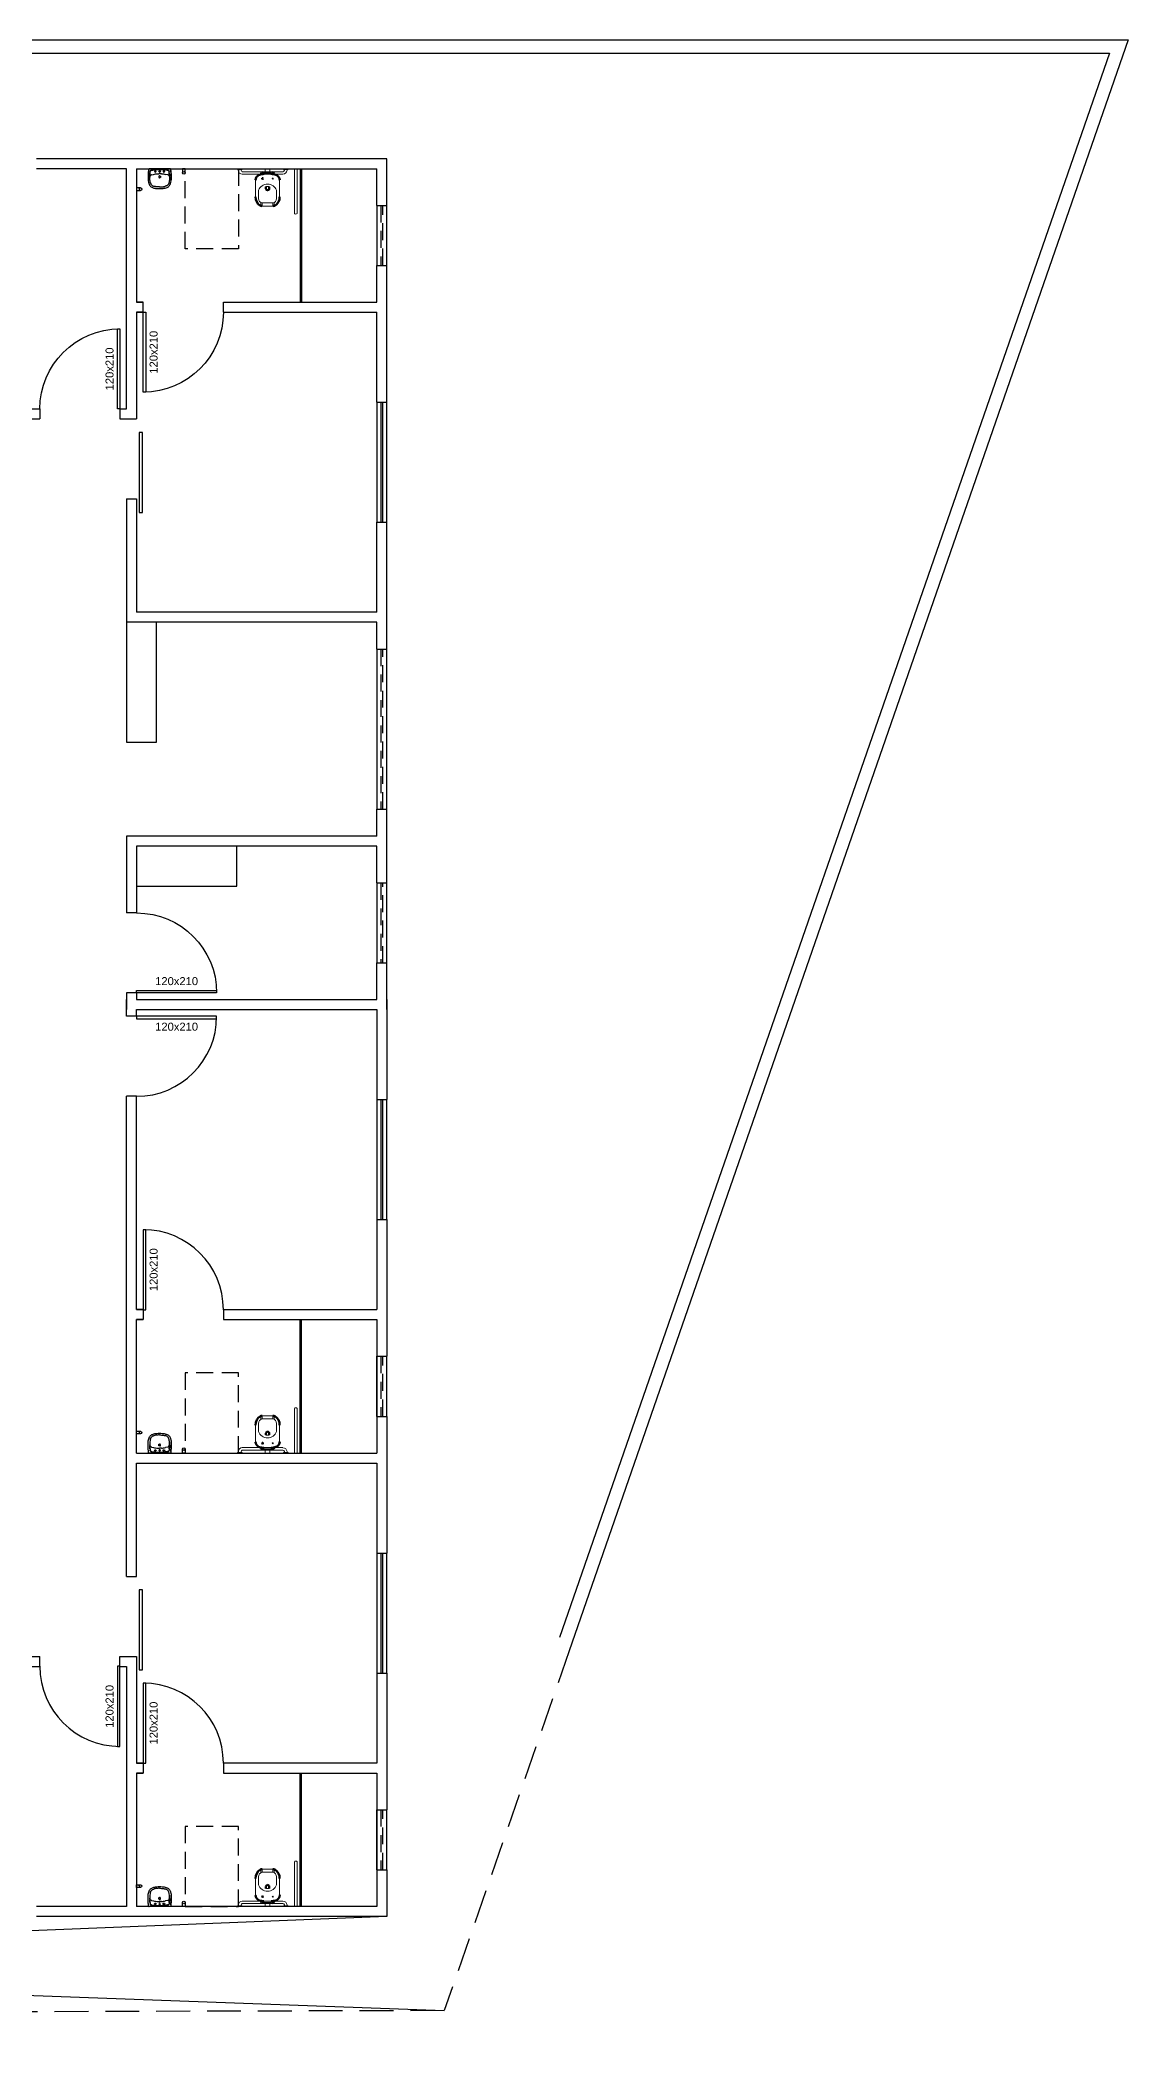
# Model space of a CAD drawing. Header units: centimetres. Extents: x 30244 to 591333, y -111940 to 104227.
# Drawn here: x 520467 to 522098, y 37407 to 40397 of the extents above; entities that cross this region are included whole.
import ezdxf
from ezdxf.enums import TextEntityAlignment as Align

# ---------------------------------------------------------------- set-up
doc = ezdxf.new("R2010")
doc.units = ezdxf.units.CM
doc.header["$LTSCALE"] = 4
doc.linetypes.add('DASHED2', pattern=[9.525, 6.35, -3.175])
doc.linetypes.add('HIDDENX2', pattern=[19.05, 12.7, -6.35])
for name, color, linetype in [('0.1', 1, 'Continuous'), ('0.2', 2, 'Continuous'), ('0.4', 4, 'Continuous'), ('0.6', 6, 'Continuous'), ('02-CONT', 2, 'Continuous'), ('08', 8, 'Continuous'), ('PDF1_PH - Metal', 253, 'Continuous'), ('PROJEÇÕES', 1, 'DASHED2')]:
    doc.layers.add(name, color=color, linetype=linetype)
doc.layers.add('PDF1_PH - Alv Construir', color=6, linetype='Continuous', lineweight=40)
doc.styles.add('2mm 1-50', font='arial.ttf', dxfattribs={"height": 0.1})

# ---------------------------------------------------------------- blocks, each defined once
blk = doc.blocks.new('1_00e')
blk.add_lwpolyline([(-28.4, -52.3), (-25.4, -52.3), (-25.4, 47.7), (-28.4, 47.7)], close=True)
at = {"color": 1}
blk.add_arc((-28.4, -52.3), 100, 0, 90, dxfattribs=at)
blk = doc.blocks.new('Barra 3')
at = {"layer": 'PDF1_PH - Metal', "lineweight": 9}
for points in [[(19245.1, 25719.8), (19252, 25719.8), (19252, 25719), (19245.1, 25719)], [(19315, 25719.8), (19321.9, 25719.8), (19321.9, 25719), (19315, 25719)]]:
    blk.add_lwpolyline(points, close=True, dxfattribs=at)
for points in [[(19246.4, 25717.7), (19246.4, 25719)], [(19250.7, 25717.7), (19250.7, 25719)], [(19252.9, 25715.5), (19314.6, 25715.5)], [(19316.3, 25717.7), (19316.3, 25719)], [(19320.6, 25717.7), (19320.6, 25719)], [(19252.9, 25711.7), (19314.6, 25711.7)]]:
    blk.add_lwpolyline(points, dxfattribs=at)
for centre, radius, start, end in [((19253.4, 25718.8), 7.08, 188.6936, 267.1299), ((19253, 25717.8), 2.3, 183.7735, 266.2236), ((19314.4, 25717.9), 6.22, 270.0361, 357.9477), ((19314, 25717.8), 2.29, 284.5016, 358.1815)]:
    blk.add_arc(centre, radius, start, end, dxfattribs=at)
blk = doc.blocks.new('bacia sanit')
at = {"layer": 'PDF1_PH - Metal', "lineweight": 9}
for points in [[(16861.7, 24756.4), (16856.6, 24756.4)], [(16861.7, 24749.6), (16856.6, 24749.6)], [(16861.7, 24745.8), (16861.7, 24746.1), (16861.7, 24759.9), (16861.7, 24760.7)], [(16862.6, 24758.1), (16862.6, 24757.7), (16862.6, 24757.3), (16862.6, 24748.7), (16862.6, 24748.3), (16862.6, 24747.9)], [(16863, 24747.4), (16863, 24747.4), (16863.4, 24747.4), (16863.9, 24747.4), (16864.3, 24747.4), (16864.3, 24753), (16864.3, 24758.6), (16863.9, 24758.6), (16863.4, 24758.6), (16863, 24758.6)], [(16873.7, 24771.4), (16899, 24771.4)], [(16884.4, 24750.4), (16884, 24750.4), (16883.6, 24750.4), (16883.6, 24750.9), (16883.6, 24751.3), (16883.6, 24751.7), (16883.6, 24752.1), (16883.6, 24752.6), (16883.6, 24753), (16883.6, 24753.4), (16883.6, 24753.9), (16883.6, 24754.3), (16883.6, 24754.7), (16883.6, 24755.1), (16883.6, 24755.6), (16884, 24755.6), (16884, 24755.6)], [(16889.1, 24766.7), (16889.6, 24766.7), (16890, 24766.7), (16890.4, 24766.7), (16890.9, 24766.7), (16899.4, 24766.7), (16899.9, 24766.7), (16900.3, 24766.7), (16900.7, 24766.7), (16901.1, 24766.7), (16901.6, 24766.7)], [(16912.8, 24763.3), (16907.7, 24763.3)], [(16908.4, 24761.1), (16912.7, 24761.1), (16913.1, 24761.1)], [(16908.4, 24761.1), (16908.4, 24760.7), (16908.4, 24760.3), (16908.4, 24759.9), (16908.4, 24759.4), (16908.4, 24759), (16908.4, 24758.6), (16908.4, 24758.1), (16908.4, 24757.7), (16908.4, 24757.3), (16908.4, 24756.9), (16908.4, 24756.4)], [(16908.4, 24756.4), (16908.4, 24756), (16908.4, 24755.6), (16908.4, 24755.1), (16908.4, 24754.7), (16908.4, 24754.3), (16908.4, 24753.9), (16908.4, 24753.4), (16908.4, 24753), (16908.4, 24752.6), (16908.4, 24752.1), (16908.4, 24751.7), (16908.4, 24751.3), (16908.4, 24750.9), (16908.4, 24750)], [(16908.4, 24750), (16908.4, 24749.6), (16908.4, 24749.1), (16908.4, 24748.7), (16908.4, 24748.3), (16908.4, 24747.9), (16908.4, 24747.4), (16908.4, 24747), (16908.4, 24746.6), (16908.4, 24746.1), (16908.4, 24745.7), (16908.4, 24745.3), (16908.4, 24744.9)], [(16913.1, 24761.1), (16913.1, 24760.7), (16913.1, 24760.3), (16913.1, 24759.9), (16913.1, 24759.4), (16913.1, 24759), (16913.1, 24758.6), (16913.1, 24758.1), (16913.1, 24757.7), (16913.1, 24757.3), (16913.1, 24756.9), (16913.1, 24756.4), (16913.1, 24756), (16913.1, 24755.6), (16913.1, 24755.1), (16913.1, 24754.7), (16913.1, 24754.3), (16913.1, 24753.9), (16913.1, 24753.4), (16913.1, 24753), (16913.1, 24752.6), (16913.1, 24752.1), (16913.1, 24751.7), (16913.1, 24751.3), (16913.1, 24750.9), (16913.1, 24750.4), (16913.1, 24750), (16913.1, 24749.6), (16913.1, 24749.1), (16913.1, 24748.7), (16913.1, 24748.3), (16913.1, 24747.9), (16913.1, 24747.4), (16913.1, 24747), (16913.1, 24746.6), (16913.1, 24746.1), (16913.1, 24745.7), (16913.1, 24745.3), (16913.1, 24744.9)], [(16899, 24734.6), (16873.7, 24734.6)], [(16901.6, 24739.3), (16901.1, 24739.3), (16900.7, 24739.3), (16900.3, 24739.3), (16899.4, 24739.3), (16890.9, 24739.3), (16890.4, 24739.3), (16890, 24739.3), (16889.6, 24739.3), (16889.1, 24739.3)], [(16912.8, 24742.7), (16907.6, 24742.7)], [(16908.4, 24744.9), (16912.7, 24744.9), (16913.1, 24744.9)], [(16908.4, 24744.9), (16912.7, 24744.9), (16913.1, 24744.9)]]:
    blk.add_lwpolyline(points, dxfattribs=at)
at = {"layer": 'PDF1_PH - Metal', "lineweight": 211}
blk.add_lwpolyline([(16889.1, 24753), (16889.1, 24753), (16889.1, 24753)], dxfattribs=at)
for points in [[(16913.1, 24761.1, 0.086524), (16912.6, 24763.9, 0.264906), (16899, 24771.4)], [(16913.1, 24744.9, -0.086524), (16912.6, 24742.1, -0.264906), (16899, 24734.6)]]:
    blk.add_lwpolyline(points, format="xyb", dxfattribs=at)
at = {"layer": 'PDF1_PH - Metal', "lineweight": 9}
blk.add_circle((16871.4, 24760.9), 0.643, dxfattribs=at)
at = {"layer": 'PDF1_PH - Metal', "lineweight": 211}
blk.add_circle((16871.4, 24745.5), 0.643, dxfattribs=at)
for centre, radius, start, end in [((16864.8, 24759.9), 3.2, 88.1661, 164.6032), ((16864.8, 24746), 3.06, 177.2926, 274.2593), ((16890.8, 24757.2), 26.5, 161.0139, 177.0973), ((16892.2, 24749.6), 28, 184.427, 198.8013), ((16874, 24762.5), 8.95, 90.3217, 157.8056), ((16885.4, 26015.1), 1259.5, 269.9347, 270.0653), ((16885.4, 23700.8), 1049.6, 89.9217, 90.0783), ((16886.5, 24753), 2.59, 275.8679, 84.1321), ((16875.2, 24744.9), 10.5, 204.627, 261.8049)]:
    blk.add_arc(centre, radius, start, end, dxfattribs=at)
at = {"layer": 'PDF1_PH - Metal', "lineweight": 9}
for centre, radius, start, end in [((16863, 24758.1), 0.429, 90, 180), ((16863, 24747.9), 0.429, 180, 270), ((16894.4, 24753), 14.7, 110.9822, 249.0178), ((16901.6, 24759.8), 6.91, 11.172, 90.6439), ((16901.6, 24746.2), 6.91, 269.3561, 348.828)]:
    blk.add_arc(centre, radius, start, end, dxfattribs=at)
blk = doc.blocks.new('L.51_P')
at = {"layer": '08'}
for p, q in [((-250, 0), (-249, 0)), ((-249, 0), (249, 0)), ((250, 0), (249, 0)), ((-269, -260), (-269, -260)), ((-262, -36), (-262, -36)), ((-259, -9), (-259, -9)), ((-226, -95), (-224, -63)), ((-226, -95), (-225, -95)), ((-225, -95), (-224, -63)), ((-216, -329), (-216, -329)), ((-189, -140), (-140, -129)), ((-161, -28), (-161, -28)), ((0, -12), (0, -12)), ((189, -140), (140, -129)), ((161, -28), (161, -28)), ((216, -329), (216, -329)), ((226, -95), (224, -63)), ((225, -95), (224, -63)), ((226, -95), (225, -95)), ((259, -9), (259, -9)), ((262, -36), (262, -36)), ((269, -260), (269, -260))]:
    blk.add_line(p, q, dxfattribs=at)
at = {"layer": '08', "ltscale": 27.502596}
for centre in [(-100, -59), (100, -59)]:
    blk.add_circle(centre, 19, dxfattribs=at)
at = {"layer": '08'}
for centre, radius, start, end in [((10, -800), 688, 94.616, 102.655), ((0, -61), 19, 90, 270), ((0, -61), 19, 270, 90), ((-10, -800), 688, 77.345, 85.384)]:
    blk.add_arc(centre, radius, start, end, dxfattribs=at)
for centre, major_axis, ratio, start_param, end_param in [((-178, -187), (-49.3, 11.1), 0.999971, 0.133525, 0.210872), ((-238, -179), (-7.5, 6.62), 0.993745, 3.733046, 3.862859), ((-237, -179), (8.41, 5.42), 0.98852, 5.563301, 5.699979), ((0, -187), (-22.7, 2), 0.992499, 0.072609, 0.200275), ((0, -187), (-22.5, 0.5), 0.991671, 5.253548, 5.29957), ((0, -187), (-22.5, 0.9), 0.992169, 5.255337, 5.27196), ((0, -187), (22.5, 0.5), 0.991671, 0.983616, 1.029637), ((0, -187), (22.5, 0.9), 0.992169, 1.011226, 1.027848), ((0, -187), (22.7, 2), 0.992499, 6.08291, 6.210576), ((178, -187), (49.3, 11.1), 0.999971, 6.072313, 6.14966)]:
    blk.add_ellipse(centre, major_axis=major_axis, ratio=ratio, start_param=start_param, end_param=end_param, dxfattribs=at)
for points, degree, knots in [([(-259, -9), (-259, -8), (-259, -7), (-258, -5), (-258, -4), (-256, -3), (-255, -2), (-254, -1), (-253, 0), (-251, 0), (-250, 0), (-250, 0)], 3, [0, 0, 0, 0, 0.279228, 0.279228, 0.609743, 0.609743, 0.933753, 0.933753, 1.252428, 1.252428, 1.448625, 1.448625, 1.448625, 1.448625]), ([(250, 0), (251, 0), (252, 0), (254, -1), (255, -1), (256, -3), (257, -3), (258, -5), (259, -6), (259, -8), (259, -8), (259, -9)], 3, [0, 0, 0, 0, 0.317814, 0.317814, 0.630623, 0.630623, 0.946539, 0.946539, 1.267049, 1.267049, 1.448529, 1.448529, 1.448529, 1.448529]), ([(-262, -36), (-262, -36), (-262, -37), (-262, -37), (-263, -40), (-263, -43), (-263, -45), (-263, -47), (-263, -48), (-263, -50), (-264, -53), (-264, -56), (-264, -59), (-265, -70), (-265, -80), (-266, -91), (-266, -102), (-267, -112), (-267, -123), (-267, -125), (-267, -128), (-268, -131), (-268, -133), (-268, -136), (-268, -138), (-268, -152), (-269, -166), (-269, -179), (-269, -183), (-269, -188), (-269, -192), (-270, -196), (-270, -200), (-270, -204), (-270, -221), (-270, -239), (-269, -257), (-269, -258), (-269, -259), (-269, -260)], 3, [171.986581, 171.986581, 171.986581, 171.986581, 172.747492, 172.747492, 172.747492, 184.841953, 184.841953, 184.841953, 191.474069, 191.474069, 191.474069, 204.41633, 204.41633, 204.41633, 249.640497, 249.640497, 249.640497, 294.864664, 294.864664, 294.864664, 305.912278, 305.912278, 305.912278, 316.959891, 316.959891, 316.959891, 374.321134, 374.321134, 374.321134, 391.68978, 391.68978, 391.68978, 408.14059, 408.14059, 408.14059, 482.929639, 482.929639, 482.929639, 486.839965, 486.839965, 486.839965, 486.839965]), ([(-269, -260), (-270, -239), (-270, -219), (-269, -173), (-268, -148), (-267, -104), (-266, -85), (-264, -60), (-264, -54), (-263, -46), (-263, -45), (-263, -42), (-263, -40), (-263, -38), (-262, -38), (-262, -37), (-262, -37), (-262, -36), (-262, -36), (-262, -36), (-262, -36), (-262, -36)], 3, [0, 0, 0, 0, 6.207574, 6.207574, 13.657131, 13.657131, 19.458927, 19.458927, 21.24929, 21.24929, 21.72619, 21.72619, 22.164181, 22.164181, 22.393053, 22.393053, 22.550017, 22.550017, 22.706555, 22.706555, 22.800287, 22.800287, 22.800287, 22.800287]), ([(-62, -461), (-92, -458), (-123, -454), (-171, -438), (-189, -430), (-214, -410), (-222, -401), (-236, -382), (-242, -373), (-251, -352), (-255, -341), (-260, -323), (-261, -316), (-263, -309)], 3, [0, 0, 0, 0, 9.188374, 9.188374, 15.03441, 15.03441, 18.713973, 18.713973, 21.993411, 21.993411, 25.540766, 25.540766, 27.624534, 27.624534, 27.624534, 27.624534]), ([(-228, -173), (-228, -172), (-228, -172), (-228, -172), (-228, -171), (-228, -170), (-228, -169), (-228, -167), (-228, -164), (-228, -163), (-228, -160), (-228, -158), (-228, -157), (-228, -154), (-228, -151), (-228, -150), (-228, -148), (-228, -146), (-228, -146), (-228, -143), (-228, -141), (-228, -139), (-228, -135), (-228, -131), (-228, -129), (-227, -125), (-227, -121), (-227, -119), (-227, -113), (-226, -108), (-226, -105), (-226, -101), (-226, -97), (-226, -97), (-226, -96), (-226, -96), (-226, -95), (-226, -95), (-226, -95)], 5, [546.249188, 546.249188, 546.249188, 546.249188, 546.249188, 546.249188, 546.773913, 546.773913, 546.773913, 554.287654, 554.287654, 554.287654, 563.875311, 563.875311, 563.875311, 572.16967, 572.16967, 572.16967, 583.42676, 583.42676, 583.42676, 585.726164, 585.726164, 585.726164, 600.370766, 600.370766, 600.370766, 613.069318, 613.069318, 613.069318, 629.14404, 629.14404, 629.14404, 652.058764, 652.058764, 652.058764, 654.921465, 654.921465, 654.921465, 656.548424, 656.548424, 656.548424, 656.548424, 656.548424, 656.548424]), ([(-225, -95), (-226, -99), (-226, -103), (-226, -107), (-226, -111), (-227, -115), (-227, -119), (-227, -123), (-228, -127), (-228, -131), (-228, -134), (-228, -136), (-228, -139), (-228, -141), (-228, -142), (-228, -144)], 3, [161.339345, 161.339345, 161.339345, 161.339345, 177.77484, 177.77484, 177.77484, 195.119077, 195.119077, 195.119077, 212.353229, 212.353229, 212.353229, 223.772837, 223.772837, 223.772837, 230.426393, 230.426393, 230.426393, 230.426393]), ([(-228, -144), (-228, -145), (-228, -145), (-228, -146), (-228, -146), (-228, -146), (-228, -146), (-228, -148), (-228, -150), (-228, -152), (-228, -153), (-228, -154), (-228, -155), (-228, -157), (-228, -158), (-228, -160), (-228, -160), (-228, -160), (-228, -160)], 3, [0, 0, 0, 0, 2.396491, 2.396491, 2.396491, 3.195399, 3.195399, 3.195399, 10.963495, 10.963495, 10.963495, 15.609873, 15.609873, 15.609873, 22.232893, 22.232893, 22.232893, 22.470867, 22.470867, 22.470867, 22.470867]), ([(-228, -173), (-228, -172), (-228, -172), (-228, -172), (-228, -170), (-228, -167), (-228, -165), (-228, -162), (-228, -160)], 5, [-26.00391, -26.00391, -26.00391, -26.00391, -26.00391, -26.00391, -25.733695, -25.733695, -25.733695, -13.019576, -13.019576, -13.019576, -13.019576, -13.019576, -13.019576]), ([(-228, -181), (-228, -181), (-228, -180), (-228, -180), (-228, -178), (-228, -177), (-228, -176), (-228, -175), (-228, -175), (-228, -174), (-228, -174), (-228, -173), (-228, -173), (-228, -173), (-228, -173), (-228, -173), (-228, -173), (-228, -173)], 5, [532.079054, 532.079054, 532.079054, 532.079054, 532.079054, 532.079054, 536.567488, 536.567488, 536.567488, 541.060364, 541.060364, 541.060364, 543.310398, 543.310398, 543.310398, 544.435445, 544.435445, 544.435445, 544.830456, 544.830456, 544.830456, 544.830456, 544.830456, 544.830456]), ([(-227, -179), (-227, -179), (-227, -179), (-227, -179), (-227, -179), (-227, -179), (-228, -179), (-228, -179), (-228, -179), (-228, -179), (-228, -179), (-228, -179), (-228, -179), (-228, -179), (-228, -179), (-228, -179), (-228, -179), (-228, -179), (-228, -179), (-228, -179), (-228, -179), (-228, -179), (-228, -179), (-228, -179), (-228, -179), (-228, -179), (-228, -179), (-228, -179), (-228, -179), (-228, -179), (-228, -179), (-228, -179), (-228, -179), (-228, -179), (-228, -179), (-228, -179), (-228, -179), (-228, -179), (-228, -179), (-228, -179), (-228, -179), (-228, -179), (-228, -179), (-228, -179), (-228, -179), (-228, -179)], 3, [86.606266, 86.606266, 86.606266, 86.606266, 87.728641, 87.728641, 87.728641, 90.455187, 90.455187, 90.455187, 92.379628, 92.379628, 92.379628, 93.341849, 93.341849, 93.341849, 93.82296, 93.82296, 93.82296, 94.063516, 94.063516, 94.063516, 94.304072, 94.304072, 94.304072, 94.448856, 94.448856, 94.448856, 94.726754, 94.726754, 94.726754, 94.86595, 94.86595, 94.86595, 95.005146, 95.005146, 95.005146, 95.521507, 95.521507, 95.521507, 95.779688, 95.779688, 95.779688, 95.976047, 95.976047, 95.976047, 96.037867, 96.037867, 96.037867, 96.037867]), ([(-228, -179), (-228, -179), (-228, -179), (-228, -180), (-228, -180), (-228, -180), (-228, -180), (-228, -180), (-228, -180), (-228, -181), (-228, -181), (-228, -181), (-228, -181), (-228, -181), (-228, -181), (-228, -181)], 3, [95.867328, 95.867328, 95.867328, 95.867328, 97.58866, 97.58866, 97.58866, 102.978619, 102.978619, 102.978619, 105.844941, 105.844941, 105.844941, 108.501415, 108.501415, 108.501415, 109.427734, 109.427734, 109.427734, 109.427734]), ([(-228, -182), (-228, -182), (-228, -182), (-228, -182), (-228, -182), (-228, -182), (-228, -181)], 3, [11.170476, 11.170476, 11.170476, 11.170476, 15.411887, 15.411887, 15.411887, 21.204547, 21.204547, 21.204547, 21.204547]), ([(-227, -181), (-228, -181), (-228, -181), (-228, -181), (-228, -181), (-228, -181), (-228, -181), (-228, -181), (-228, -181), (-228, -181), (-228, -181), (-228, -181), (-228, -181), (-228, -181), (-228, -181), (-228, -181), (-228, -181), (-228, -181), (-228, -181), (-228, -181), (-228, -181), (-228, -181), (-228, -181), (-228, -181), (-228, -181), (-228, -181), (-228, -181), (-228, -181)], 3, [86.606266, 86.606266, 86.606266, 86.606266, 91.112306, 91.112306, 91.112306, 94.304072, 94.304072, 94.304072, 94.448856, 94.448856, 94.448856, 94.726754, 94.726754, 94.726754, 95.005146, 95.005146, 95.005146, 95.521507, 95.521507, 95.521507, 95.779688, 95.779688, 95.779688, 95.976047, 95.976047, 95.976047, 96.03782, 96.03782, 96.03782, 96.03782]), ([(-228, -181), (-228, -181), (-228, -181), (-228, -181), (-228, -181), (-228, -181), (-228, -181), (-228, -181), (-228, -181), (-228, -181), (-228, -181), (-228, -181), (-228, -181), (-228, -181), (-228, -181), (-228, -181), (-228, -181), (-228, -181), (-228, -181), (-228, -181), (-228, -182), (-228, -182), (-228, -182), (-228, -182), (-228, -182)], 3, [0.000033, 0.000033, 0.000033, 0.000033, 1.898401, 1.898401, 1.898401, 2.370761, 2.370761, 2.370761, 3.823236, 3.823236, 3.823236, 5.758149, 5.758149, 5.758149, 9.592202, 9.592202, 9.592202, 9.856292, 9.856292, 9.856292, 15.276244, 15.276244, 15.276244, 18.99372, 18.99372, 18.99372, 18.99372]), ([(-189, -140), (-196, -141), (-203, -144), (-208, -149), (-211, -151), (-213, -153), (-216, -156), (-216, -156), (-216, -156), (-216, -156), (-221, -163), (-225, -170), (-227, -178), (-227, -179), (-227, -179), (-227, -180)], 3, [18.593861, 18.593861, 18.593861, 18.593861, 48.620819, 48.620819, 48.620819, 61.987959, 61.987959, 61.987959, 63.593601, 63.593601, 63.593601, 96.318173, 96.318173, 96.318173, 99.127558, 99.127558, 99.127558, 99.127558]), ([(-227, -179), (-227, -180), (-227, -180), (-227, -180), (-227, -180), (-227, -180), (-227, -180), (-227, -180), (-227, -180), (-227, -180), (-227, -180), (-227, -180), (-227, -180), (-227, -180), (-227, -180), (-227, -180), (-227, -180), (-227, -180), (-227, -180), (-227, -180), (-227, -180), (-227, -180), (-227, -180), (-227, -180), (-227, -180)], 3, [0, 0, 0, 0, 0.1444645, 0.1444645, 0.1444645, 0.1538416, 0.1538416, 0.1538416, 0.2328101, 0.2328101, 0.2328101, 0.2720552, 0.2720552, 0.2720552, 0.294529, 0.294529, 0.294529, 0.3195248, 0.3195248, 0.3195248, 0.3450333, 0.3450333, 0.3450333, 0.3642456, 0.3642456, 0.3642456, 0.3642456]), ([(-227, -181), (-227, -181), (-227, -181), (-227, -181), (-227, -181), (-227, -181), (-227, -181), (-227, -181), (-227, -180), (-227, -180), (-227, -180), (-227, -180), (-227, -180), (-227, -180), (-227, -180), (-227, -180), (-227, -180), (-227, -180), (-227, -180)], 3, [0, 0, 0, 0, 3.948132, 3.948132, 3.948132, 6.907098, 6.907098, 6.907098, 9.485674, 9.485674, 9.485674, 10.686492, 10.686492, 10.686492, 11.887309, 11.887309, 11.887309, 12.708565, 12.708565, 12.708565, 12.708565]), ([(-224, -63), (-224, -58), (-222, -53), (-219, -48), (-217, -45), (-214, -42), (-210, -40), (-208, -38), (-204, -37), (-201, -36)], 3, [10.913289, 10.913289, 10.913289, 10.913289, 33.960328, 33.960328, 33.960328, 50.289489, 50.289489, 50.289489, 65.056953, 65.056953, 65.056953, 65.056953]), ([(-201, -36), (-205, -37), (-210, -39), (-214, -42), (-219, -47), (-222, -55), (-223, -57), (-224, -60), (-224, -63)], 5, [7.912422, 7.912422, 7.912422, 7.912422, 7.912422, 7.912422, 31.991346, 31.991346, 31.991346, 47.45316, 47.45316, 47.45316, 47.45316, 47.45316, 47.45316]), ([(-216, -329), (-215, -331), (-215, -332), (-214, -334), (-213, -338), (-211, -343), (-209, -347), (-206, -353), (-202, -359), (-198, -365), (-195, -370), (-191, -375), (-186, -379), (-180, -385), (-173, -390), (-165, -395), (-159, -398), (-153, -401), (-146, -404), (-141, -406), (-136, -407), (-130, -409)], 3, [544.291877, 544.291877, 544.291877, 544.291877, 550.872534, 550.872534, 550.872534, 571.780058, 571.780058, 571.780058, 601.038921, 601.038921, 601.038921, 628.392297, 628.392297, 628.392297, 666.157842, 666.157842, 666.157842, 694.913085, 694.913085, 694.913085, 718.447591, 718.447591, 718.447591, 718.447591]), ([(0, -12), (-60, -12), (-120, -19), (-180, -31), (-187, -33), (-194, -34), (-201, -36)], 3, [460.253252, 460.253252, 460.253252, 460.253252, 715.762091, 715.762091, 715.762091, 745.806363, 745.806363, 745.806363, 745.806363]), ([(-201, -36), (-177, -30), (-152, -25), (-128, -21), (-94, -17), (-61, -14), (-52, -14), (-43, -13), (-34, -13)], 5, [234.918202, 234.918202, 234.918202, 234.918202, 234.918202, 234.918202, 410.549748, 410.549748, 410.549748, 473.914825, 473.914825, 473.914825, 473.914825, 473.914825, 473.914825]), ([(-63, -420), (-71, -420), (-79, -419), (-87, -418), (-95, -416), (-103, -415), (-110, -414), (-117, -412), (-124, -411), (-130, -409)], 3, [54.852513, 54.852513, 54.852513, 54.852513, 88.476523, 88.476523, 88.476523, 122.168155, 122.168155, 122.168155, 151.102791, 151.102791, 151.102791, 151.102791]), ([(-50, -422), (-53, -421), (-55, -421), (-58, -421), (-61, -421), (-63, -420), (-63, -420), (-63, -420), (-63, -420)], 5, [11.184117, 11.184117, 11.184117, 11.184117, 11.184117, 11.184117, 30.072391, 30.072391, 30.072391, 30.457117, 30.457117, 30.457117, 30.457117, 30.457117, 30.457117]), ([(0, -424), (-15, -424), (-31, -423), (-46, -422), (-47, -422), (-49, -422), (-50, -422)], 3, [0, 0, 0, 0, 65.317681, 65.317681, 65.317681, 70.958525, 70.958525, 70.958525, 70.958525]), ([(-45, -114), (-41, -114), (-37, -114), (-32, -113), (-28, -113), (-24, -113), (-20, -113), (-13, -112), (-7, -112), (0, -112)], 3, [388.454766, 388.454766, 388.454766, 388.454766, 406.384907, 406.384907, 406.384907, 424.400948, 424.400948, 424.400948, 452.696543, 452.696543, 452.696543, 452.696543]), ([(-34, -13), (-30, -13), (-26, -13), (-22, -13), (-15, -12), (-8, -12), (-2, -12), (-1, -12), (-1, -12), (0, -12)], 3, [59.347784, 59.347784, 59.347784, 59.347784, 76.617445, 76.617445, 76.617445, 106.129652, 106.129652, 106.129652, 108.418766, 108.418766, 108.418766, 108.418766]), ([(-12, -168), (-12, -168), (-12, -168), (-12, -168), (-12, -168), (-12, -168), (-12, -168), (-15, -170), (-18, -173), (-20, -175), (-21, -179), (-22, -183), (-22, -184), (-22, -185), (-22, -186), (-22, -186), (-22, -186), (-22, -186), (-22, -186), (-22, -186), (-22, -187)], 5, [23.677366, 23.677366, 23.677366, 23.677366, 23.677366, 23.677366, 23.697783, 23.697783, 23.697783, 25.117395, 25.117395, 25.117395, 50.594375, 50.594375, 50.594375, 58.007217, 58.007217, 58.007217, 58.536706, 58.536706, 58.536706, 59.055614, 59.055614, 59.055614, 59.055614, 59.055614, 59.055614]), ([(-22, -189), (-22, -190), (-22, -190), (-22, -190), (-22, -194), (-20, -199), (-17, -202), (-16, -203), (-15, -203), (-15, -204), (-13, -206), (-10, -207), (-8, -208), (-5, -209), (-3, -209), (0, -209)], 3, [27.245857, 27.245857, 27.245857, 27.245857, 27.597992, 27.597992, 27.597992, 49.768775, 49.768775, 49.768775, 54.290067, 54.290067, 54.290067, 66.913295, 66.913295, 66.913295, 79.527914, 79.527914, 79.527914, 79.527914]), ([(34, -13), (30, -13), (26, -13), (22, -13), (15, -12), (8, -12), (2, -12), (1, -12), (1, -12), (0, -12)], 3, [59.347784, 59.347784, 59.347784, 59.347784, 76.617445, 76.617445, 76.617445, 106.129652, 106.129652, 106.129652, 108.418717, 108.418717, 108.418717, 108.418717]), ([(0, -12), (60, -12), (120, -19), (180, -31), (187, -33), (194, -34), (201, -36)], 3, [460.253227, 460.253227, 460.253227, 460.253227, 715.76204, 715.76204, 715.76204, 745.806363, 745.806363, 745.806363, 745.806363]), ([(45, -114), (41, -114), (37, -114), (32, -113), (28, -113), (24, -113), (20, -113), (13, -112), (7, -112), (0, -112)], 3, [388.454766, 388.454766, 388.454766, 388.454766, 406.384907, 406.384907, 406.384907, 424.400948, 424.400948, 424.400948, 452.696543, 452.696543, 452.696543, 452.696543]), ([(22, -189), (22, -190), (22, -190), (22, -190), (22, -194), (20, -199), (17, -202), (16, -203), (15, -203), (15, -204), (13, -206), (10, -207), (8, -208), (5, -209), (3, -209), (0, -209)], 3, [27.245857, 27.245857, 27.245857, 27.245857, 27.597992, 27.597992, 27.597992, 49.768775, 49.768775, 49.768775, 54.290067, 54.290067, 54.290067, 66.913295, 66.913295, 66.913295, 79.528565, 79.528565, 79.528565, 79.528565]), ([(0, -424), (15, -424), (31, -423), (46, -422), (47, -422), (49, -422), (50, -422)], 3, [0, 0, 0, 0, 65.317681, 65.317681, 65.317681, 70.958525, 70.958525, 70.958525, 70.958525]), ([(12, -168), (12, -168), (12, -168), (12, -168), (12, -168), (12, -168), (12, -168), (15, -170), (18, -173), (20, -175), (21, -179), (22, -183), (22, -184), (22, -185), (22, -186), (22, -186), (22, -186), (22, -186), (22, -186), (22, -186), (22, -187)], 5, [23.677366, 23.677366, 23.677366, 23.677366, 23.677366, 23.677366, 23.697783, 23.697783, 23.697783, 25.117395, 25.117395, 25.117395, 50.594375, 50.594375, 50.594375, 58.007217, 58.007217, 58.007217, 58.536706, 58.536706, 58.536706, 59.055614, 59.055614, 59.055614, 59.055614, 59.055614, 59.055614]), ([(201, -36), (177, -30), (152, -25), (128, -21), (94, -17), (61, -14), (52, -14), (43, -13), (34, -13)], 5, [234.918202, 234.918202, 234.918202, 234.918202, 234.918202, 234.918202, 410.549748, 410.549748, 410.549748, 473.914825, 473.914825, 473.914825, 473.914825, 473.914825, 473.914825]), ([(50, -422), (53, -421), (55, -421), (58, -421), (61, -421), (63, -420), (63, -420), (63, -420), (63, -420)], 5, [11.184117, 11.184117, 11.184117, 11.184117, 11.184117, 11.184117, 30.072391, 30.072391, 30.072391, 30.457117, 30.457117, 30.457117, 30.457117, 30.457117, 30.457117]), ([(263, -309), (259, -326), (255, -343), (242, -373), (234, -386), (217, -407), (208, -415), (190, -428), (180, -433), (159, -442), (148, -446), (123, -453), (109, -455), (84, -459), (73, -460), (62, -461)], 3, [0, 0, 0, 0, 5.216879, 5.216879, 9.702198, 9.702198, 13.238129, 13.238129, 16.51865, 16.51865, 20.081508, 20.081508, 24.355161, 24.355161, 27.647025, 27.647025, 27.647025, 27.647025]), ([(63, -420), (71, -420), (79, -419), (87, -418), (95, -416), (103, -415), (110, -414), (117, -412), (124, -411), (130, -409)], 3, [54.852513, 54.852513, 54.852513, 54.852513, 88.476523, 88.476523, 88.476523, 122.168155, 122.168155, 122.168155, 151.102791, 151.102791, 151.102791, 151.102791]), ([(216, -329), (215, -331), (215, -332), (214, -334), (213, -338), (211, -343), (209, -347), (206, -353), (202, -359), (198, -365), (195, -370), (191, -375), (186, -379), (180, -385), (173, -390), (165, -395), (159, -398), (153, -401), (146, -404), (141, -406), (136, -407), (130, -409)], 3, [544.291877, 544.291877, 544.291877, 544.291877, 550.872534, 550.872534, 550.872534, 571.780058, 571.780058, 571.780058, 601.038921, 601.038921, 601.038921, 628.392297, 628.392297, 628.392297, 666.157842, 666.157842, 666.157842, 694.913085, 694.913085, 694.913085, 718.447591, 718.447591, 718.447591, 718.447591]), ([(189, -140), (196, -141), (203, -144), (208, -149), (211, -151), (213, -153), (216, -156), (216, -156), (216, -156), (216, -156), (221, -163), (225, -170), (227, -178), (227, -179), (227, -179), (227, -180)], 3, [18.593861, 18.593861, 18.593861, 18.593861, 48.620819, 48.620819, 48.620819, 61.987959, 61.987959, 61.987959, 63.593601, 63.593601, 63.593601, 96.318173, 96.318173, 96.318173, 99.127558, 99.127558, 99.127558, 99.127558]), ([(224, -63), (224, -58), (222, -53), (219, -48), (217, -45), (214, -42), (210, -40), (208, -38), (204, -37), (201, -36)], 3, [10.913289, 10.913289, 10.913289, 10.913289, 33.960328, 33.960328, 33.960328, 50.289489, 50.289489, 50.289489, 65.056953, 65.056953, 65.056953, 65.056953]), ([(201, -36), (206, -37), (211, -40), (215, -44), (217, -46), (218, -47), (219, -49), (222, -53), (224, -58), (224, -63)], 3, [7.912424, 7.912424, 7.912424, 7.912424, 25.178369, 25.178369, 25.178369, 31.991348, 31.991348, 31.991348, 47.45316, 47.45316, 47.45316, 47.45316]), ([(225, -95), (226, -99), (226, -103), (226, -107), (226, -111), (227, -115), (227, -119), (227, -123), (228, -127), (228, -131), (228, -134), (228, -136), (228, -139), (228, -141), (228, -142), (228, -144)], 3, [161.339345, 161.339345, 161.339345, 161.339345, 177.77484, 177.77484, 177.77484, 195.119077, 195.119077, 195.119077, 212.353229, 212.353229, 212.353229, 223.772837, 223.772837, 223.772837, 230.426393, 230.426393, 230.426393, 230.426393]), ([(225, -291), (227, -274), (229, -256), (229, -223), (229, -207), (229, -191)], 3, [0.000002, 0.000002, 0.000002, 0.000002, 5.212146, 5.212146, 10.015536, 10.015536, 10.015536, 10.015536]), ([(228, -173), (228, -172), (228, -172), (228, -172), (228, -171), (228, -170), (228, -169), (228, -167), (228, -164), (228, -163), (228, -160), (228, -158), (228, -157), (228, -154), (228, -151), (228, -150), (228, -148), (228, -146), (228, -146), (228, -143), (228, -141), (228, -139), (228, -135), (228, -131), (228, -129), (227, -125), (227, -121), (227, -119), (227, -113), (226, -108), (226, -105), (226, -101), (226, -97), (226, -97), (226, -96), (226, -96), (226, -95), (226, -95), (226, -95)], 5, [546.249188, 546.249188, 546.249188, 546.249188, 546.249188, 546.249188, 546.773913, 546.773913, 546.773913, 554.287654, 554.287654, 554.287654, 563.875311, 563.875311, 563.875311, 572.16967, 572.16967, 572.16967, 583.42676, 583.42676, 583.42676, 585.726164, 585.726164, 585.726164, 600.370766, 600.370766, 600.370766, 613.069318, 613.069318, 613.069318, 629.14404, 629.14404, 629.14404, 652.058764, 652.058764, 652.058764, 654.921465, 654.921465, 654.921465, 656.548424, 656.548424, 656.548424, 656.548424, 656.548424, 656.548424]), ([(227, -181), (227, -181), (227, -181), (227, -181), (227, -181), (227, -181), (227, -181), (227, -181), (227, -180), (227, -180), (227, -180), (227, -180), (227, -180), (227, -180), (227, -180), (227, -180), (227, -180), (227, -180), (227, -180)], 3, [0, 0, 0, 0, 3.948132, 3.948132, 3.948132, 6.907098, 6.907098, 6.907098, 9.485674, 9.485674, 9.485674, 10.686492, 10.686492, 10.686492, 11.887309, 11.887309, 11.887309, 12.708565, 12.708565, 12.708565, 12.708565]), ([(227, -181), (228, -181), (228, -181), (228, -181), (228, -181), (228, -181), (228, -181), (228, -181), (228, -181), (228, -181), (228, -181), (228, -181), (228, -181), (228, -181), (228, -181), (228, -181), (228, -181), (228, -181), (228, -181), (228, -181), (228, -181), (228, -181), (228, -181), (228, -181), (228, -181), (228, -181), (228, -181), (228, -181)], 3, [86.606266, 86.606266, 86.606266, 86.606266, 91.112306, 91.112306, 91.112306, 94.304072, 94.304072, 94.304072, 94.448856, 94.448856, 94.448856, 94.726754, 94.726754, 94.726754, 95.005146, 95.005146, 95.005146, 95.521507, 95.521507, 95.521507, 95.779688, 95.779688, 95.779688, 95.976047, 95.976047, 95.976047, 96.03782, 96.03782, 96.03782, 96.03782]), ([(228, -144), (228, -145), (228, -145), (228, -146), (228, -146), (228, -146), (228, -146), (228, -148), (228, -150), (228, -152), (228, -153), (228, -154), (228, -155), (228, -157), (228, -158), (228, -160), (228, -160), (228, -160), (228, -160)], 3, [0, 0, 0, 0, 2.396491, 2.396491, 2.396491, 3.195399, 3.195399, 3.195399, 10.963495, 10.963495, 10.963495, 15.609873, 15.609873, 15.609873, 22.232893, 22.232893, 22.232893, 22.470867, 22.470867, 22.470867, 22.470867]), ([(228, -173), (228, -172), (228, -172), (228, -172), (228, -170), (228, -167), (228, -165), (228, -162), (228, -160)], 5, [-26.00391, -26.00391, -26.00391, -26.00391, -26.00391, -26.00391, -25.733695, -25.733695, -25.733695, -13.019576, -13.019576, -13.019576, -13.019576, -13.019576, -13.019576]), ([(228, -181), (228, -181), (228, -180), (228, -180), (228, -178), (228, -177), (228, -176), (228, -175), (228, -175), (228, -174), (228, -174), (228, -173), (228, -173), (228, -173), (228, -173), (228, -173), (228, -173), (228, -173)], 5, [532.079054, 532.079054, 532.079054, 532.079054, 532.079054, 532.079054, 536.567488, 536.567488, 536.567488, 541.060364, 541.060364, 541.060364, 543.310398, 543.310398, 543.310398, 544.435445, 544.435445, 544.435445, 544.830456, 544.830456, 544.830456, 544.830456, 544.830456, 544.830456]), ([(228, -182), (228, -182), (228, -182), (228, -182), (228, -182), (228, -182), (228, -181)], 3, [11.170476, 11.170476, 11.170476, 11.170476, 15.411887, 15.411887, 15.411887, 21.204547, 21.204547, 21.204547, 21.204547]), ([(228, -181), (228, -181), (228, -181), (228, -181), (228, -181), (228, -181), (228, -181), (228, -181), (228, -181), (228, -181), (228, -181), (228, -181), (228, -181), (228, -181), (228, -181), (228, -181), (228, -181), (228, -181), (228, -181), (228, -181), (228, -182), (228, -182), (228, -182), (228, -182), (228, -182)], 3, [0.000033, 0.000033, 0.000033, 0.000033, 1.898401, 1.898401, 1.898401, 2.370761, 2.370761, 2.370761, 3.823236, 3.823236, 3.823236, 5.758149, 5.758149, 5.758149, 9.592202, 9.592202, 9.592202, 9.856292, 9.856292, 9.856292, 15.276244, 15.276244, 15.276244, 18.99372, 18.99372, 18.99372, 18.99372]), ([(262, -36), (262, -36), (262, -37), (262, -37), (263, -40), (263, -43), (263, -45), (263, -47), (263, -48), (263, -50), (264, -53), (264, -56), (264, -59), (265, -70), (265, -80), (266, -91), (266, -102), (267, -112), (267, -123), (267, -125), (267, -128), (268, -131), (268, -133), (268, -136), (268, -138), (268, -152), (269, -166), (269, -179), (269, -183), (269, -188), (269, -192), (270, -196), (270, -200), (270, -204), (270, -221), (270, -239), (269, -257), (269, -258), (269, -259), (269, -260)], 3, [171.986581, 171.986581, 171.986581, 171.986581, 172.747492, 172.747492, 172.747492, 184.841953, 184.841953, 184.841953, 191.474069, 191.474069, 191.474069, 204.41633, 204.41633, 204.41633, 249.640497, 249.640497, 249.640497, 294.864664, 294.864664, 294.864664, 305.912278, 305.912278, 305.912278, 316.959891, 316.959891, 316.959891, 374.321134, 374.321134, 374.321134, 391.68978, 391.68978, 391.68978, 408.14059, 408.14059, 408.14059, 482.929639, 482.929639, 482.929639, 486.839965, 486.839965, 486.839965, 486.839965]), ([(262, -36), (262, -36), (262, -36), (262, -36), (262, -36), (262, -37), (262, -37), (262, -37), (262, -37), (262, -38), (263, -39), (263, -40), (263, -40), (263, -42), (263, -43), (263, -47), (263, -49), (264, -58), (265, -65), (266, -86), (266, -101), (268, -141), (269, -168), (270, -216), (270, -238), (269, -260)], 3, [0.212871, 0.212871, 0.212871, 0.212871, 0.307715, 0.307715, 0.417994, 0.417994, 0.518366, 0.518366, 0.682318, 0.682318, 0.844684, 0.844684, 1.063629, 1.063629, 1.413977, 1.413977, 2.124866, 2.124866, 4.109013, 4.109013, 8.503951, 8.503951, 16.390189, 16.390189, 23.015496, 23.015496, 23.015496, 23.015496])]:
    blk.add_open_spline(points, degree=degree, knots=knots, dxfattribs=at)
for points, degree in [([(-263, -309), (-266, -293), (-268, -276), (-269, -260)], 3), ([(-262, -36), (-262, -28), (-261, -20), (-260, -11)], 3), ([(-260, -11), (-260, -10), (-259, -10), (-259, -9)], 3), ([(-229, -191), (-229, -224), (-230, -258), (-225, -291)], 3), ([(-229, -186), (-229, -187), (-229, -188), (-229, -189), (-229, -190), (-229, -191)], 5), ([(-225, -291), (-223, -304), (-220, -317), (-216, -329)], 3), ([(-224, -63), (-224, -63), (-224, -63), (-224, -63), (-224, -63), (-224, -63)], 5), ([(-201, -36), (-201, -36), (-201, -36), (-201, -36)], 3), ([(0, -464), (-21, -464), (-41, -463), (-62, -461)], 3), ([(0, -164), (-4, -164), (-8, -165), (-11, -167)], 3), ([(0, -164), (4, -164), (8, -165), (11, -167)], 3), ([(62, -461), (41, -463), (21, -464), (0, -464)], 3), ([(201, -36), (201, -36), (201, -36), (201, -36)], 3), ([(216, -329), (220, -317), (223, -304), (225, -291)], 3), ([(224, -63), (224, -63), (224, -63), (224, -63), (224, -63), (224, -63)], 5), ([(229, -186), (229, -187), (229, -188), (229, -189), (229, -190), (229, -191)], 5), ([(259, -9), (259, -10), (260, -10), (260, -11)], 3), ([(260, -11), (261, -20), (262, -28), (262, -36)], 3), ([(269, -260), (268, -276), (266, -293), (263, -309)], 3)]:
    blk.add_open_spline(points, degree=degree, dxfattribs=at)

msp = doc.modelspace()

# ---------------------------------------------------------------- linework, layer by layer
at = {"layer": '0.1'}
for p, q in [((520856.897, 40203.288), (520856.897, 40003.288)), ((520858.897, 40203.288), (520858.897, 40003.288)), ((520856.897, 38277.288), (520856.897, 38477.288)), ((520858.897, 38277.288), (520858.897, 38477.288)), ((520856.897, 37597.288), (520856.897, 37797.288)), ((520858.897, 37597.288), (520858.897, 37797.288)), ((520986.897, 37582.288), (517232.6, 37430.485)), ((517232.6, 37582.19, 72875.6), (521073.143, 37440.984))]:
    msp.add_line(p, q, dxfattribs=at)
at = {"layer": '0.1', "linetype": 'DASHED2'}
for p, q in [((520977.897, 40148.288), (520977.897, 40058.288)), ((520980.897, 40058.288), (520980.897, 40148.288)), ((520977.897, 39482.788), (520977.897, 39242.788)), ((520980.897, 39242.788), (520980.897, 39482.788)), ((520977.897, 39132.288), (520977.897, 39012.288)), ((520980.897, 39012.288), (520980.897, 39132.288)), ((520977.897, 38422.288), (520977.897, 38332.288)), ((520980.897, 38332.288), (520980.897, 38422.288)), ((520977.897, 37742.288), (520977.897, 37652.288)), ((520980.897, 37652.288), (520980.897, 37742.288))]:
    msp.add_line(p, q, dxfattribs=at)
at = {"layer": '0.1', "linetype": 'HIDDENX2'}
for points in [[(521260.235, 37980.485), (521073.143, 37440.984)], [(521073.143, 37440.984), (517232.6, 37430.485)]]:
    msp.add_lwpolyline(points, dxfattribs=at)
at = {"layer": '0.2'}
for p, q in [((520971.897, 39853.288), (520971.897, 39673.288)), ((520977.897, 39853.288), (520977.897, 39673.288)), ((520980.897, 39673.288), (520980.897, 39853.288)), ((520986.897, 39673.288), (520986.897, 39853.288)), ((520596.897, 39523.288), (520596.897, 39343.288)), ((520641.897, 39343.288), (520641.897, 39523.288)), ((520596.897, 39343.288), (520641.897, 39343.288)), ((520971.897, 38807.288), (520971.897, 38627.288)), ((520977.897, 38807.288), (520977.897, 38627.288)), ((520980.897, 38627.288), (520980.897, 38807.288)), ((520986.897, 38627.288), (520986.897, 38807.288)), ((520971.897, 38127.288), (520971.897, 37947.288)), ((520977.897, 38127.288), (520977.897, 37947.288)), ((520980.897, 37947.288), (520980.897, 38127.288)), ((520986.897, 37947.288), (520986.897, 38127.288))]:
    msp.add_line(p, q, dxfattribs=at)
for points in [[(520615.585, 39687.855), (520620.585, 39687.855), (520620.585, 39807.855), (520615.585, 39807.855)], [(520761.897, 39127.288), (520761.897, 39187.288), (520611.897, 39187.288), (520611.897, 39127.288)], [(520615.585, 37951.855), (520620.585, 37951.855), (520620.585, 38071.855), (520615.585, 38071.855)]]:
    msp.add_lwpolyline(points, close=True, dxfattribs=at)
at = {"layer": '0.4'}
for points in [[(508735.441, 37407.256), (508715.839, 37407.203), (509097.725, 40396.752), (522098.165, 40396.752), (521260.235, 37980.485)], [(508738.565, 37427.265), (509115.333, 40376.752), (522070.061, 40376.752), (521246.002, 38000.485)]]:
    msp.add_lwpolyline(points, dxfattribs=at)
at = {"layer": '0.6'}
for p, q in [((520971.897, 40148.288), (520986.897, 40148.288)), ((520971.897, 40148.288), (520971.897, 40058.288)), ((520986.897, 40058.288), (520986.897, 40148.288)), ((520971.897, 40058.288), (520986.897, 40058.288)), ((520621.897, 39988.288), (520621.897, 40003.288)), ((520741.897, 39988.288), (520741.897, 40003.288)), ((520971.897, 39853.288), (520986.897, 39853.288)), ((520466.897, 39843.288), (520466.897, 39828.288)), ((520586.897, 39843.288), (520586.897, 39828.288)), ((520596.897, 39828.288), (520611.897, 39828.288)), ((520596.897, 39708.288), (520611.897, 39708.288)), ((520971.897, 39673.288), (520986.897, 39673.288)), ((520611.897, 39523.288), (520596.897, 39523.288)), ((520971.897, 39482.788), (520986.897, 39482.788)), ((520971.897, 39482.788), (520971.897, 39242.788)), ((520986.897, 39242.788), (520986.897, 39482.788)), ((520971.897, 39242.788), (520986.897, 39242.788)), ((520611.897, 39202.288), (520596.897, 39202.288)), ((520971.897, 39132.288), (520986.897, 39132.288)), ((520971.897, 39132.288), (520971.897, 39012.288)), ((520986.897, 39012.288), (520986.897, 39132.288)), ((520611.897, 39087.288), (520596.897, 39087.288)), ((520971.897, 39012.288), (520986.897, 39012.288)), ((520611.897, 38967.288), (520596.897, 38967.288)), ((520611.897, 38932.288), (520596.897, 38932.288)), ((520611.897, 38812.288), (520596.897, 38812.288)), ((520971.897, 38807.288), (520986.897, 38807.288)), ((520971.897, 38627.288), (520986.897, 38627.288)), ((520621.897, 38492.288), (520621.897, 38477.288)), ((520741.897, 38492.288), (520741.897, 38477.288)), ((520971.897, 38422.288), (520986.897, 38422.288)), ((520971.897, 38422.288), (520971.897, 38332.288)), ((520971.897, 38332.288), (520971.897, 38422.288)), ((520986.897, 38332.288), (520986.897, 38422.288)), ((520971.897, 38332.288), (520986.897, 38332.288)), ((520971.897, 38127.288), (520986.897, 38127.288)), ((520596.897, 38092.288), (520611.897, 38092.288)), ((520466.897, 37957.288), (520466.897, 37972.288)), ((520586.897, 37957.288), (520586.897, 37972.288)), ((520971.897, 37947.288), (520986.897, 37947.288)), ((520621.897, 37812.288), (520621.897, 37797.288)), ((520741.897, 37812.288), (520741.897, 37797.288)), ((520971.897, 37742.288), (520986.897, 37742.288)), ((520971.897, 37742.288), (520971.897, 37652.288)), ((520971.897, 37652.288), (520971.897, 37742.288)), ((520986.897, 37652.288), (520986.897, 37742.288)), ((520971.897, 37652.288), (520986.897, 37652.288))]:
    msp.add_line(p, q, dxfattribs=at)
for points in [[(520986.897, 40148.288), (520986.897, 40218.288), (520461.897, 40218.288)], [(520596.897, 40203.288), (520461.897, 40203.288)], [(520596.897, 39843.288), (520596.897, 40203.288)], [(520611.897, 40203.288), (520971.897, 40203.288)], [(520611.897, 40203.288), (520611.897, 40003.288), (520621.897, 40003.288)], [(520971.897, 40148.288), (520971.897, 40203.288)], [(520741.897, 40003.288), (520971.897, 40003.288), (520971.897, 40058.288)], [(520986.897, 39988.288), (520986.897, 40058.288)], [(520621.897, 40003.288), (520611.897, 40003.288)], [(520986.897, 39853.288), (520986.897, 40003.288)], [(520611.897, 39988.288), (520621.897, 39988.288)], [(520611.897, 39988.288), (520611.897, 39828.288)], [(520621.897, 39988.288), (520611.897, 39988.288), (520611.897, 39988.288)], [(520741.897, 39988.288), (520971.897, 39988.288)], [(520971.897, 39853.288), (520971.897, 39988.288)], [(520156.897, 39843.288), (520466.897, 39843.288)], [(520156.897, 39828.288), (520466.897, 39828.288)], [(520586.897, 39843.288), (520596.897, 39843.288)], [(520586.897, 39828.288), (520596.897, 39828.288)], [(520596.897, 39708.288), (520596.897, 39538.288)], [(520611.897, 39708.288), (520611.897, 39538.288)], [(520971.897, 39538.288), (520971.897, 39673.288)], [(520986.897, 39523.288), (520986.897, 39673.288)], [(520596.897, 39538.288), (520596.897, 39523.288)], [(520971.897, 39538.288), (520611.897, 39538.288)], [(520971.897, 39482.788), (520971.897, 39523.288), (520611.897, 39523.288), (520611.897, 39523.288)], [(520986.897, 39482.788), (520986.897, 39538.288)], [(520971.897, 39202.288), (520971.897, 39242.788)], [(520986.897, 39187.288), (520986.897, 39242.788)], [(520596.897, 39202.288), (520596.897, 39087.288)], [(520596.897, 39202.288), (520596.897, 39187.288)], [(520971.897, 39202.288), (520611.897, 39202.288)], [(520986.897, 39132.288), (520986.897, 39202.288)], [(520971.897, 39132.288), (520971.897, 39187.288), (520611.897, 39187.288), (520611.897, 39087.288)], [(520971.897, 38957.288), (520971.897, 39012.288)], [(520986.897, 38942.288), (520986.897, 39012.288)], [(520596.897, 38967.288), (520596.897, 38942.288)], [(520596.897, 38932.288), (520596.897, 38957.288)], [(520611.897, 38967.288), (520611.897, 38957.288)], [(520611.897, 38957.288), (520971.897, 38957.288)], [(520986.897, 38957.288), (520986.897, 38807.288)], [(520611.897, 38932.288), (520611.897, 38942.288), (520971.897, 38942.288), (520971.897, 38807.288)], [(520596.897, 38502.288), (520596.897, 38812.288)], [(520611.897, 38502.288), (520611.897, 38812.288)], [(520971.897, 38627.288), (520971.897, 38492.288)], [(520986.897, 38627.288), (520986.897, 38477.288)], [(520596.897, 38262.288), (520596.897, 38502.288)], [(520621.897, 38492.288), (520611.897, 38492.288), (520611.897, 38502.288)], [(520611.897, 38492.288), (520621.897, 38492.288)], [(520611.897, 38277.288), (520611.897, 38477.288), (520621.897, 38477.288)], [(520621.897, 38477.288), (520611.897, 38477.288)], [(520741.897, 38492.288), (520971.897, 38492.288)], [(520741.897, 38477.288), (520971.897, 38477.288), (520971.897, 38422.288)], [(520986.897, 38492.288), (520986.897, 38422.288)], [(520971.897, 38332.288), (520971.897, 38277.288)], [(520986.897, 38332.288), (520986.897, 38262.288)], [(520596.897, 38092.288), (520596.897, 38277.288)], [(520611.897, 38277.288), (520971.897, 38277.288)], [(520986.897, 38277.288), (520986.897, 38127.288)], [(520611.897, 38092.288), (520611.897, 38262.288), (520971.897, 38262.288), (520971.897, 38127.288)], [(520156.897, 37972.288), (520466.897, 37972.288)], [(520586.897, 37972.288), (520611.897, 37972.288), (520611.897, 37812.288)], [(520156.897, 37957.288), (520466.897, 37957.288)], [(520586.897, 37957.288), (520596.897, 37957.288), (520596.897, 37597.288), (520461.897, 37597.288)], [(520971.897, 37947.288), (520971.897, 37812.288), (520741.897, 37812.288)], [(520986.897, 37947.288), (520986.897, 37797.288)], [(520611.897, 37812.288), (520621.897, 37812.288)], [(520621.897, 37812.288), (520611.897, 37812.288)], [(520611.897, 37797.288), (520611.897, 37597.288)], [(520611.897, 37797.288), (520621.897, 37797.288)], [(520621.897, 37797.288), (520611.897, 37797.288)], [(520741.897, 37797.288), (520971.897, 37797.288), (520971.897, 37742.288)], [(520986.897, 37812.288), (520986.897, 37742.288)], [(520986.897, 37652.288), (520986.897, 37582.288), (520596.897, 37582.288)], [(520971.897, 37652.288), (520971.897, 37597.288), (520611.897, 37597.288)], [(520611.897, 37582.288), (520461.897, 37582.288)]]:
    msp.add_lwpolyline(points, dxfattribs=at)
at = {"layer": 'PDF1_PH - Metal'}
for points in [[(520684.812, 40197.289), (520684.812, 40203.288), (520680.812, 40203.288), (520680.812, 40197.289)], [(520617.896, 40174.755), (520611.897, 40174.755), (520611.897, 40170.755), (520617.896, 40170.755)], [(520617.896, 38305.821), (520611.897, 38305.821), (520611.897, 38309.821), (520617.896, 38309.821)], [(520684.812, 38283.287), (520684.812, 38277.288), (520680.812, 38277.288), (520680.812, 38283.287)], [(520617.896, 37625.821), (520611.897, 37625.821), (520611.897, 37629.821), (520617.896, 37629.821)], [(520684.812, 37603.287), (520684.812, 37597.288), (520680.812, 37597.288), (520680.812, 37603.287)]]:
    msp.add_lwpolyline(points, dxfattribs=at)
at = {"layer": 'PDF1_PH - Metal', "lineweight": 9}
for points in [[(520848.553, 40136.374), (520848.553, 40203.288)], [(520852.36, 40136.374), (520852.36, 40203.288)], [(520848.553, 38344.202), (520848.553, 38277.288)], [(520852.36, 38344.202), (520852.36, 38277.288)], [(520848.553, 37664.202), (520848.553, 37597.288)], [(520852.36, 37664.202), (520852.36, 37597.288)]]:
    msp.add_lwpolyline(points, dxfattribs=at)
at = {"layer": 'PDF1_PH - Metal'}
for centre in [(520682.812, 40197.289), (520617.896, 40172.755), (520617.896, 38307.821), (520682.812, 38283.287), (520617.896, 37627.821), (520682.812, 37603.287)]:
    msp.add_circle(centre, 2, dxfattribs=at)
at = {"layer": 'PDF1_PH - Metal', "lineweight": 9}
for points in [[(520852.36, 40136.374), (520852.36, 40135.105), (520848.553, 40135.105), (520848.553, 40136.374)], [(520852.36, 38344.202), (520852.36, 38345.471), (520848.553, 38345.471), (520848.553, 38344.202)], [(520852.36, 37664.202), (520852.36, 37665.471), (520848.553, 37665.471), (520848.553, 37664.202)]]:
    msp.add_open_spline(points, degree=3, dxfattribs=at)
at = {"layer": 'PROJEÇÕES', "color": 250}
for points in [[(520764.812, 40203.288), (520764.812, 40083.288), (520684.812, 40083.288), (520684.812, 40203.288)], [(520764.812, 38277.288), (520764.812, 38397.288), (520684.812, 38397.288), (520684.812, 38277.288)], [(520764.812, 37597.288), (520764.812, 37717.288), (520684.812, 37717.288), (520684.812, 37597.288)]]:
    msp.add_lwpolyline(points, close=True, dxfattribs=at)

# ---------------------------------------------------------------- block references
at = {"xscale": -0.06400000000000002, "yscale": 0.06400000000000002, "zscale": 0.06400000000000002}
msp.add_blockref('L.51_P', (520646.397, 40203.288), dxfattribs=at)
at = {"xscale": 0.06400000000000002, "yscale": 0.06400000000000002, "zscale": 0.06400000000000002, "rotation": 180}
for p in [(520646.397, 38277.288), (520646.397, 37597.288)]:
    msp.add_blockref('L.51_P', p, dxfattribs=at)
at = {"layer": '02-CONT', "yscale": 1.2, "zscale": 1.2}
for p, xscale, rotation in [((520655.984, 39925.584), -1.2, 180), ((520674.601, 39001.374), -1.2, 270), ((520674.601, 38898.201), 1.2, 270), ((520552.811, 37894.584), 1.2, 180)]:
    msp.add_blockref('1_00e', p, dxfattribs=dict(at, xscale=xscale, rotation=rotation))
for p, xscale in [((520552.811, 39905.991), -1.2), ((520655.984, 38554.991), 1.2), ((520655.984, 37874.991), 1.2)]:
    msp.add_blockref('1_00e', p, dxfattribs=dict(at, xscale=xscale))
at = {"layer": 'PDF1_PH - Alv Construir', "xscale": -0.9870452279999999, "yscale": 0.9870452279999999, "zscale": 0.9870452279999999}
msp.add_blockref('Barra 3', (539834.653, 14816.647, 77800), dxfattribs=at)
at = {"layer": 'PDF1_PH - Alv Construir'}
for name, p, xscale, yscale, zscale, rotation in [('bacia sanit', (496375.817, 56841.484), 0.9870452279999995, 0.9870452279999995, 0.9870452279999995, 270), ('bacia sanit', (496375.817, 21639.092), -0.9870452279999995, 0.9870452279999995, 0.9870452279999995, 270), ('Barra 3', (539834.653, 63663.929, 77800), 0.9870452279999999, 0.9870452279999999, 0.9870452279999999, 180), ('bacia sanit', (496375.817, 20959.092), -0.9870452279999995, 0.9870452279999995, 0.9870452279999995, 270), ('Barra 3', (539834.653, 62983.929, 77800), 0.9870452279999999, 0.9870452279999999, 0.9870452279999999, 180)]:
    msp.add_blockref(name, p, dxfattribs=dict(at, xscale=xscale, yscale=yscale, zscale=zscale, rotation=rotation))

# ---------------------------------------------------------------- texts
at = {"layer": '02-CONT', "style": '2mm 1-50'}
for p in [(520637.342, 39928.288), (520571.297, 39903.234), (520637.342, 38552.234), (520571.297, 37897.288), (520637.342, 37872.234)]:
    msp.add_text('120x210', height=12, rotation=90, dxfattribs=at).set_placement(p, align=Align.MIDDLE_CENTER)
for p in [(520671.843, 38985.037), (520671.843, 38916.688)]:
    msp.add_text('120x210', height=12, dxfattribs=at).set_placement(p, align=Align.MIDDLE_CENTER)

doc.saveas('drawing.dxf')
